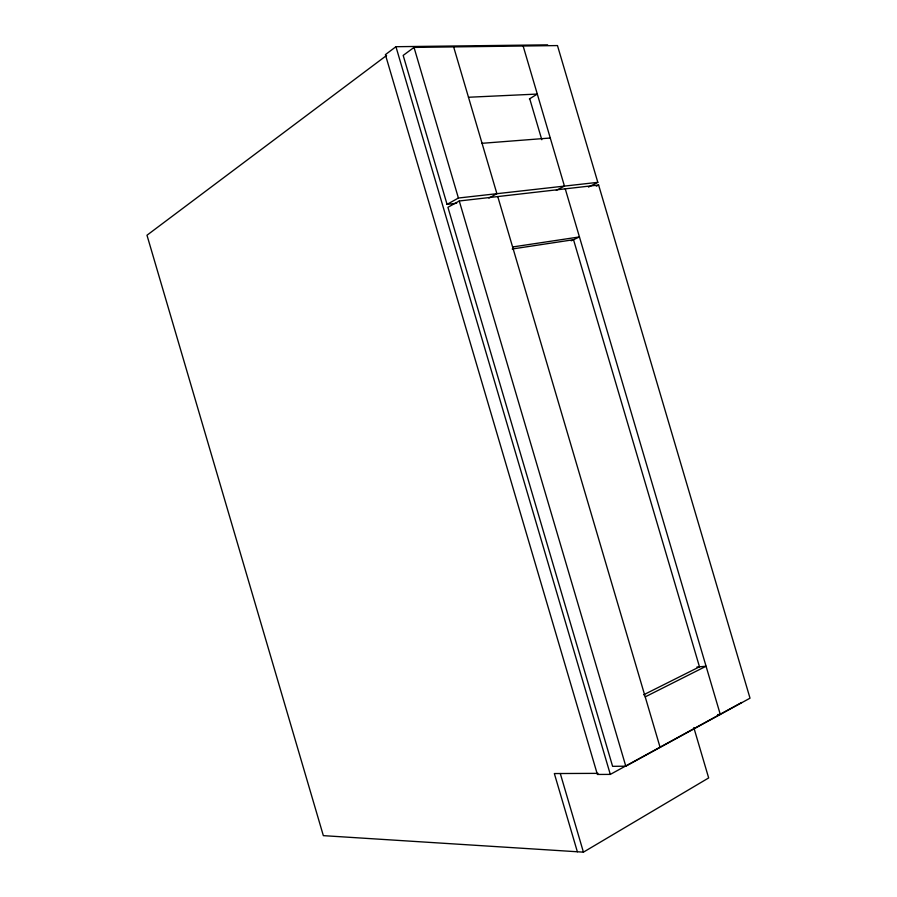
<?xml version="1.0" encoding="UTF-8"?>
<svg xmlns="http://www.w3.org/2000/svg" width="897" height="897" viewBox="0 0 897 897"><rect width="100%" height="100%" fill="white"/><g stroke="black" fill="none" stroke-linecap="round" stroke-linejoin="round"><path stroke-width="1.35" d="M547.652 44.85L395.947 46.711L385.385 54.65L597.391 774.447L610.308 774.403L741.662 702.497M386.585 55.457L146.985 235.227L323.346 835.645L583.431 852.15L708.664 777.934L693.818 727.59M588.466 187.081L597.817 182.338L557.474 45.568L414.022 47.406L403.179 55.412L447.065 204.381L456.663 203.271M529.365 98.95L537.303 94.062L468.481 97.257M447.065 204.381L458.401 198.024L597.817 182.338M459.264 200.984L447.928 207.308L612.606 766.33L625.803 766.195L750.015 698.18L598.613 185.017L459.264 200.984L625.803 766.195M488.887 198.058L496.904 193.696L453.647 46.902M556.308 190.321L564.448 186.094L523.13 46.005M596.27 186.206L598.613 185.017M645.212 696.868L706.062 666.236L696.902 667.043M643.62 694.816L699.481 666.819L573.519 239.712L512.209 248.996M571.198 240.8L579.451 236.931L512.613 246.967M482.059 143.307L550.265 138.015M717.634 714.595L720.291 714.461L565.256 188.841M598.041 773.36L554.346 773.55L577.365 851.769M529.69 98.648L541.799 139.73M497.757 196.578L660.114 747.414M414.022 47.406L458.401 198.024M395.947 46.711L610.308 774.403M560.289 773.528L583.431 852.15"/></g></svg>
